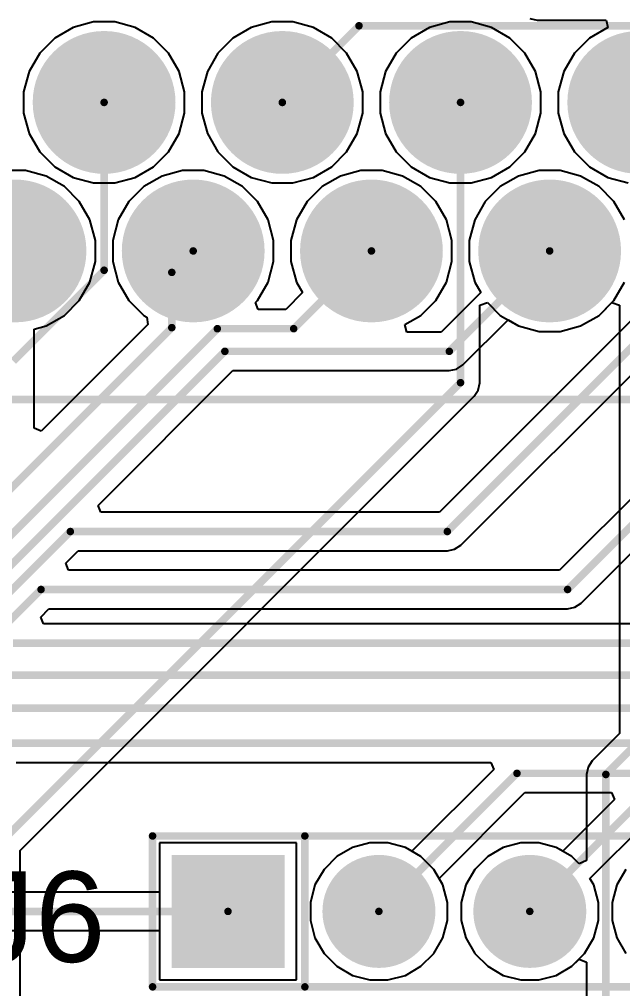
# Model space of a CAD drawing. Header units: millimetres. Extents: x 1 to 134, y -1 to 87.
# Drawn here: x 56.37 to 66.53, y 56.78 to 73.09 of the extents above; entities that cross this region are included whole.
import ezdxf

# ---------------------------------------------------------------- set-up
doc = ezdxf.new("R2010")
doc.units = ezdxf.units.MM
for name, color, linetype in [('BottomLayer', 5, 'Continuous'), ('BottomSolder', 6, 'Continuous'), ('MultiLayer', 9, 'Continuous'), ('PadHoleLayer', 156, 'Continuous'), ('TopLayer', 1, 'Continuous'), ('TopOverlay', 2, 'Continuous'), ('TopSolder', 216, 'Continuous')]:
    doc.layers.add(name, color=color, linetype=linetype)
doc.styles.add('Arial', font='', dxfattribs={"height": 0.2})
doc.styles.get('Arial').set_extended_font_data('Arial')

# ---------------------------------------------------------------- blocks, each defined once
blk = doc.blocks.new('6437288_3_4')
at = {"layer": 'BottomLayer'}
h = blk.add_hatch(color=5, dxfattribs=at)
edge = h.paths.add_edge_path()
edge.add_arc((-22.25, 7.25), 1.1, 0, 360)
h = blk.add_hatch(color=5, dxfattribs=at)
edge = h.paths.add_edge_path()
edge.add_arc((-19.25, 7.25), 1.1, 0, 360)
h = blk.add_hatch(color=5, dxfattribs=at)
edge = h.paths.add_edge_path()
edge.add_arc((-16.25, 7.25), 1.1, 0, 360)
h = blk.add_hatch(color=5, dxfattribs=at)
edge = h.paths.add_edge_path()
edge.add_arc((-13.25, 7.25), 1.1, 0, 360)
h = blk.add_hatch(color=5, dxfattribs=at)
edge = h.paths.add_edge_path()
edge.add_arc((-23.75, 4.75), 1.1, 0, 360)
h = blk.add_hatch(color=5, dxfattribs=at)
edge = h.paths.add_edge_path()
edge.add_arc((-20.75, 4.75), 1.1, 0, 360)
h = blk.add_hatch(color=5, dxfattribs=at)
edge = h.paths.add_edge_path()
edge.add_arc((-17.75, 4.75), 1.1, 0, 360)
h = blk.add_hatch(color=5, dxfattribs=at)
edge = h.paths.add_edge_path()
edge.add_arc((-14.75, 4.75), 1.1, 0, 360)
at = {"layer": 'BottomSolder'}
h = blk.add_hatch(color=6, dxfattribs=at)
edge = h.paths.add_edge_path()
edge.add_arc((-22.25, 7.25), 1.202, 0, 360)
h = blk.add_hatch(color=6, dxfattribs=at)
edge = h.paths.add_edge_path()
edge.add_arc((-19.25, 7.25), 1.202, 0, 360)
h = blk.add_hatch(color=6, dxfattribs=at)
edge = h.paths.add_edge_path()
edge.add_arc((-16.25, 7.25), 1.202, 0, 360)
h = blk.add_hatch(color=6, dxfattribs=at)
edge = h.paths.add_edge_path()
edge.add_arc((-13.25, 7.25), 1.202, 0, 360)
h = blk.add_hatch(color=6, dxfattribs=at)
edge = h.paths.add_edge_path()
edge.add_arc((-23.75, 4.75), 1.202, 0, 360)
h = blk.add_hatch(color=6, dxfattribs=at)
edge = h.paths.add_edge_path()
edge.add_arc((-20.75, 4.75), 1.202, 0, 360)
h = blk.add_hatch(color=6, dxfattribs=at)
edge = h.paths.add_edge_path()
edge.add_arc((-17.75, 4.75), 1.202, 0, 360)
h = blk.add_hatch(color=6, dxfattribs=at)
edge = h.paths.add_edge_path()
edge.add_arc((-14.75, 4.75), 1.202, 0, 360)
at = {"layer": 'MultiLayer'}
h = blk.add_hatch(color=9, dxfattribs=at)
edge = h.paths.add_edge_path()
edge.add_arc((-22.25, 7.25), 1.1, 0, 360)
h = blk.add_hatch(color=9, dxfattribs=at)
edge = h.paths.add_edge_path()
edge.add_arc((-19.25, 7.25), 1.1, 0, 360)
h = blk.add_hatch(color=9, dxfattribs=at)
edge = h.paths.add_edge_path()
edge.add_arc((-16.25, 7.25), 1.1, 0, 360)
h = blk.add_hatch(color=9, dxfattribs=at)
edge = h.paths.add_edge_path()
edge.add_arc((-13.25, 7.25), 1.1, 0, 360)
h = blk.add_hatch(color=9, dxfattribs=at)
edge = h.paths.add_edge_path()
edge.add_arc((-23.75, 4.75), 1.1, 0, 360)
h = blk.add_hatch(color=9, dxfattribs=at)
edge = h.paths.add_edge_path()
edge.add_arc((-20.75, 4.75), 1.1, 0, 360)
h = blk.add_hatch(color=9, dxfattribs=at)
edge = h.paths.add_edge_path()
edge.add_arc((-17.75, 4.75), 1.1, 0, 360)
h = blk.add_hatch(color=9, dxfattribs=at)
edge = h.paths.add_edge_path()
edge.add_arc((-14.75, 4.75), 1.1, 0, 360)
at = {"layer": 'PadHoleLayer'}
h = blk.add_hatch(color=156, dxfattribs=at)
edge = h.paths.add_edge_path()
edge.add_arc((-22.25, 7.25), 0.65, 0, 360)
h = blk.add_hatch(color=156, dxfattribs=at)
edge = h.paths.add_edge_path()
edge.add_arc((-19.25, 7.25), 0.65, 0, 360)
h = blk.add_hatch(color=156, dxfattribs=at)
edge = h.paths.add_edge_path()
edge.add_arc((-16.25, 7.25), 0.65, 0, 360)
h = blk.add_hatch(color=156, dxfattribs=at)
edge = h.paths.add_edge_path()
edge.add_arc((-13.25, 7.25), 0.65, 0, 360)
h = blk.add_hatch(color=156, dxfattribs=at)
edge = h.paths.add_edge_path()
edge.add_arc((-23.75, 4.75), 0.65, 0, 360)
h = blk.add_hatch(color=156, dxfattribs=at)
edge = h.paths.add_edge_path()
edge.add_arc((-20.75, 4.75), 0.65, 0, 360)
h = blk.add_hatch(color=156, dxfattribs=at)
edge = h.paths.add_edge_path()
edge.add_arc((-17.75, 4.75), 0.65, 0, 360)
h = blk.add_hatch(color=156, dxfattribs=at)
edge = h.paths.add_edge_path()
edge.add_arc((-14.75, 4.75), 0.65, 0, 360)
at = {"layer": 'TopLayer'}
h = blk.add_hatch(color=1, dxfattribs=at)
edge = h.paths.add_edge_path()
edge.add_arc((-22.25, 7.25), 1.1, 0, 360)
h = blk.add_hatch(color=1, dxfattribs=at)
edge = h.paths.add_edge_path()
edge.add_arc((-19.25, 7.25), 1.1, 0, 360)
h = blk.add_hatch(color=1, dxfattribs=at)
edge = h.paths.add_edge_path()
edge.add_arc((-16.25, 7.25), 1.1, 0, 360)
h = blk.add_hatch(color=1, dxfattribs=at)
edge = h.paths.add_edge_path()
edge.add_arc((-13.25, 7.25), 1.1, 0, 360)
h = blk.add_hatch(color=1, dxfattribs=at)
edge = h.paths.add_edge_path()
edge.add_arc((-23.75, 4.75), 1.1, 0, 360)
h = blk.add_hatch(color=1, dxfattribs=at)
edge = h.paths.add_edge_path()
edge.add_arc((-20.75, 4.75), 1.1, 0, 360)
h = blk.add_hatch(color=1, dxfattribs=at)
edge = h.paths.add_edge_path()
edge.add_arc((-17.75, 4.75), 1.1, 0, 360)
h = blk.add_hatch(color=1, dxfattribs=at)
edge = h.paths.add_edge_path()
edge.add_arc((-14.75, 4.75), 1.1, 0, 360)
at = {"layer": 'TopSolder'}
h = blk.add_hatch(color=216, dxfattribs=at)
edge = h.paths.add_edge_path()
edge.add_arc((-22.25, 7.25), 1.202, 0, 360)
h = blk.add_hatch(color=216, dxfattribs=at)
edge = h.paths.add_edge_path()
edge.add_arc((-19.25, 7.25), 1.202, 0, 360)
h = blk.add_hatch(color=216, dxfattribs=at)
edge = h.paths.add_edge_path()
edge.add_arc((-16.25, 7.25), 1.202, 0, 360)
h = blk.add_hatch(color=216, dxfattribs=at)
edge = h.paths.add_edge_path()
edge.add_arc((-13.25, 7.25), 1.202, 0, 360)
h = blk.add_hatch(color=216, dxfattribs=at)
edge = h.paths.add_edge_path()
edge.add_arc((-23.75, 4.75), 1.202, 0, 360)
h = blk.add_hatch(color=216, dxfattribs=at)
edge = h.paths.add_edge_path()
edge.add_arc((-20.75, 4.75), 1.202, 0, 360)
h = blk.add_hatch(color=216, dxfattribs=at)
edge = h.paths.add_edge_path()
edge.add_arc((-17.75, 4.75), 1.202, 0, 360)
h = blk.add_hatch(color=216, dxfattribs=at)
edge = h.paths.add_edge_path()
edge.add_arc((-14.75, 4.75), 1.202, 0, 360)
at = {"layer": 'TopOverlay', "const_width": 0.127}
blk.add_lwpolyline([(32.5, 9.75), (-32.5, 9.75)], dxfattribs=at)
blk = doc.blocks.new('HDR_1_8_TH______16')
at = {"layer": 'BottomLayer'}
blk.add_hatch(color=5, dxfattribs=at).paths.add_polyline_path([(-9.79, 0.9), (-7.99, 0.9), (-7.99, -0.9), (-9.79, -0.9)])
h = blk.add_hatch(color=5, dxfattribs=at)
edge = h.paths.add_edge_path()
edge.add_arc((-6.35, 0), 0.9, 0, 360)
h = blk.add_hatch(color=5, dxfattribs=at)
edge = h.paths.add_edge_path()
edge.add_arc((-3.81, 0), 0.9, 0, 360)
at = {"layer": 'BottomSolder'}
blk.add_hatch(color=6, dxfattribs=at).paths.add_polyline_path([(-9.841, 0.951), (-7.939, 0.951), (-7.939, -0.951), (-9.841, -0.951)])
h = blk.add_hatch(color=6, dxfattribs=at)
edge = h.paths.add_edge_path()
edge.add_arc((-6.35, 0), 0.951, 0, 360)
h = blk.add_hatch(color=6, dxfattribs=at)
edge = h.paths.add_edge_path()
edge.add_arc((-3.81, 0), 0.951, 0, 360)
at = {"layer": 'MultiLayer'}
blk.add_hatch(color=9, dxfattribs=at).paths.add_polyline_path([(-9.79, 0.9), (-7.99, 0.9), (-7.99, -0.9), (-9.79, -0.9)])
h = blk.add_hatch(color=9, dxfattribs=at)
edge = h.paths.add_edge_path()
edge.add_arc((-6.35, 0), 0.9, 0, 360)
h = blk.add_hatch(color=9, dxfattribs=at)
edge = h.paths.add_edge_path()
edge.add_arc((-3.81, 0), 0.9, 0, 360)
at = {"layer": 'PadHoleLayer'}
h = blk.add_hatch(color=156, dxfattribs=at)
edge = h.paths.add_edge_path()
edge.add_arc((-8.89, 0), 0.5, 0, 360)
h = blk.add_hatch(color=156, dxfattribs=at)
edge = h.paths.add_edge_path()
edge.add_arc((-6.35, 0), 0.5, 0, 360)
h = blk.add_hatch(color=156, dxfattribs=at)
edge = h.paths.add_edge_path()
edge.add_arc((-3.81, 0), 0.5, 0, 360)
at = {"layer": 'TopLayer'}
blk.add_hatch(color=1, dxfattribs=at).paths.add_polyline_path([(-9.79, 0.9), (-7.99, 0.9), (-7.99, -0.9), (-9.79, -0.9)])
h = blk.add_hatch(color=1, dxfattribs=at)
edge = h.paths.add_edge_path()
edge.add_arc((-6.35, 0), 0.9, 0, 360)
h = blk.add_hatch(color=1, dxfattribs=at)
edge = h.paths.add_edge_path()
edge.add_arc((-3.81, 0), 0.9, 0, 360)
at = {"layer": 'TopSolder'}
blk.add_hatch(color=216, dxfattribs=at).paths.add_polyline_path([(-9.841, 0.951), (-7.939, 0.951), (-7.939, -0.951), (-9.841, -0.951)])
h = blk.add_hatch(color=216, dxfattribs=at)
edge = h.paths.add_edge_path()
edge.add_arc((-6.35, 0), 0.951, 0, 360)
h = blk.add_hatch(color=216, dxfattribs=at)
edge = h.paths.add_edge_path()
edge.add_arc((-3.81, 0), 0.951, 0, 360)
at = {"layer": 'TopOverlay', "const_width": 0.127}
for points in [[(-10.16, 1.27), (10.16, 1.27)], [(-10.16, -1.27), (-10.16, 1.27)], [(-7.596, -1.27), (-7.596, 1.27)], [(-10.16, -1.27), (10.16, -1.27)]]:
    blk.add_lwpolyline(points, dxfattribs=at)
at = {"layer": 'TopOverlay', "const_width": 0.0635}
for points in [[(-10.192, 1.27, 1), (-10.128, 1.27, 1)], [(-10.192, 1.27, 1), (-10.128, 1.27, 1)], [(-7.628, 1.27, 1), (-7.565, 1.27, 1)], [(-10.192, -1.27, 1), (-10.128, -1.27, 1)], [(-10.192, -1.27, 1), (-10.128, -1.27, 1)], [(-7.628, -1.27, 1), (-7.565, -1.27, 1)]]:
    blk.add_lwpolyline(points, format="xyb", close=True, dxfattribs=at)

msp = doc.modelspace()

# ---------------------------------------------------------------- linework, layer by layer
at = {"layer": 'BottomLayer'}
for p, q in [((64.125, 68.28), (64.252, 68.328)), ((64.125, 66.976), (64.125, 68.28)), ((64.252, 68.328), (64.469, 68.11)), ((66.132, 68.11), (66.35, 68.328)), ((66.35, 68.328), (66.477, 68.28)), ((66.477, 68.28), (66.477, 61.07)), ((64.469, 68.11), (64.778, 67.932)), ((65.823, 67.932), (66.132, 68.11)), ((64.778, 67.932), (65.123, 67.84)), ((65.479, 67.84), (65.823, 67.932)), ((65.123, 67.84), (65.479, 67.84)), ((64.1, 66.853), (64.125, 66.976)), ((56.386, 59.103), (64.03, 66.748)), ((64.03, 66.748), (64.1, 66.853)), ((66.477, 61.07), (66.018, 60.611)), ((66.018, 60.611), (65.948, 60.506)), ((65.948, 60.506), (65.923, 60.382)), ((65.923, 60.382), (65.923, 58.932)), ((61.041, 59.231), (58.733, 59.231)), ((58.733, 59.231), (58.733, 56.923)), ((61.041, 56.923), (61.041, 59.231)), ((62.275, 59.231), (61.981, 59.152)), ((62.579, 59.231), (62.275, 59.231)), ((62.872, 59.152), (62.579, 59.231)), ((64.815, 59.231), (64.521, 59.152)), ((65.119, 59.231), (64.815, 59.231)), ((65.412, 59.152), (65.119, 59.231)), ((56.386, 51.187), (56.386, 59.103)), ((61.981, 59.152), (61.718, 59)), ((63.135, 59), (62.872, 59.152)), ((64.521, 59.152), (64.258, 59)), ((65.675, 59), (65.412, 59.152)), ((61.718, 59), (61.503, 58.785)), ((63.35, 58.785), (63.135, 59)), ((64.258, 59), (64.043, 58.785)), ((65.796, 58.879), (65.675, 59)), ((65.923, 58.932), (65.796, 58.879)), ((61.503, 58.785), (61.351, 58.522)), ((63.502, 58.522), (63.35, 58.785)), ((64.043, 58.785), (63.891, 58.522)), ((61.351, 58.522), (61.273, 58.229)), ((63.581, 58.229), (63.502, 58.522)), ((63.891, 58.522), (63.813, 58.229)), ((61.273, 58.229), (61.273, 57.925)), ((63.581, 57.925), (63.581, 58.229)), ((63.813, 58.229), (63.813, 57.925)), ((61.273, 57.925), (61.351, 57.631)), ((63.502, 57.631), (63.581, 57.925)), ((63.813, 57.925), (63.891, 57.631)), ((61.351, 57.631), (61.503, 57.368)), ((63.35, 57.368), (63.502, 57.631)), ((63.891, 57.631), (64.043, 57.368)), ((61.503, 57.368), (61.718, 57.153)), ((63.135, 57.153), (63.35, 57.368)), ((64.043, 57.368), (64.258, 57.153)), ((65.675, 57.153), (65.796, 57.275)), ((65.796, 57.275), (65.923, 57.222)), ((61.718, 57.153), (61.981, 57.001)), ((62.872, 57.001), (63.135, 57.153)), ((64.258, 57.153), (64.521, 57.001)), ((65.412, 57.001), (65.675, 57.153)), ((65.923, 57.222), (65.923, 50.375)), ((61.981, 57.001), (62.275, 56.923)), ((62.579, 56.923), (62.872, 57.001)), ((64.521, 57.001), (64.815, 56.923)), ((65.119, 56.923), (65.412, 57.001)), ((58.733, 56.923), (61.041, 56.923)), ((62.275, 56.923), (62.579, 56.923)), ((64.815, 56.923), (65.119, 56.923))]:
    msp.add_line(p, q, dxfattribs=at)
at = {"layer": 'BottomLayer', "const_width": 0.127}
for points in [[(60.801, 71.694), (62.091, 72.984)], [(62.091, 72.984), (74.31, 72.984)], [(57.801, 68.869), (57.801, 71.694)], [(63.801, 66.976), (63.801, 71.694)], [(56.271, 67.339), (57.801, 68.869)], [(56.062, 59.237), (63.801, 66.976)], [(66.247, 60.382), (66.801, 60.936)], [(66.247, 49.915), (66.247, 60.382)]]:
    msp.add_lwpolyline(points, dxfattribs=at)
at = {"layer": 'BottomLayer', "const_width": 0.0635}
for points in [[(62.06, 72.984, 1), (62.123, 72.984, 1)], [(62.06, 72.984, 1), (62.123, 72.984, 1)], [(57.769, 71.694, 1), (57.833, 71.694, 1)], [(60.769, 71.694, 1), (60.833, 71.694, 1)], [(63.769, 71.694, 1), (63.833, 71.694, 1)], [(57.769, 68.869, 1), (57.833, 68.869, 1)], [(57.769, 68.869, 1), (57.833, 68.869, 1)], [(63.769, 66.976, 1), (63.833, 66.976, 1)], [(63.769, 66.976, 1), (63.833, 66.976, 1)], [(66.215, 60.382, 1), (66.279, 60.382, 1)], [(66.215, 60.382, 1), (66.279, 60.382, 1)]]:
    msp.add_lwpolyline(points, format="xyb", close=True, dxfattribs=at)
at = {"layer": 'TopLayer'}
for p, q in [((64.967, 73.104), (65.091, 73.079)), ((57.278, 72.955), (56.969, 72.777)), ((57.623, 73.048), (57.278, 72.955)), ((57.979, 73.048), (57.623, 73.048)), ((58.323, 72.955), (57.979, 73.048)), ((58.632, 72.777), (58.323, 72.955)), ((60.278, 72.955), (59.969, 72.777)), ((60.623, 73.048), (60.278, 72.955)), ((60.979, 73.048), (60.623, 73.048)), ((61.323, 72.955), (60.979, 73.048)), ((61.632, 72.777), (61.323, 72.955)), ((63.278, 72.955), (62.969, 72.777)), ((63.623, 73.048), (63.278, 72.955)), ((63.979, 73.048), (63.623, 73.048)), ((64.323, 72.955), (63.979, 73.048)), ((64.632, 72.777), (64.323, 72.955)), ((65.091, 73.079), (66.25, 73.079)), ((66.278, 72.955), (65.969, 72.777)), ((66.25, 73.079), (66.278, 72.955)), ((56.969, 72.777), (56.717, 72.525)), ((58.884, 72.525), (58.632, 72.777)), ((59.969, 72.777), (59.717, 72.525)), ((61.884, 72.525), (61.632, 72.777)), ((62.969, 72.777), (62.717, 72.525)), ((64.884, 72.525), (64.632, 72.777)), ((65.969, 72.777), (65.717, 72.525)), ((56.717, 72.525), (56.539, 72.216)), ((59.063, 72.216), (58.884, 72.525)), ((59.717, 72.525), (59.539, 72.216)), ((62.063, 72.216), (61.884, 72.525)), ((62.717, 72.525), (62.539, 72.216)), ((65.063, 72.216), (64.884, 72.525)), ((65.717, 72.525), (65.539, 72.216)), ((56.539, 72.216), (56.447, 71.872)), ((59.155, 71.872), (59.063, 72.216)), ((59.539, 72.216), (59.447, 71.872)), ((62.155, 71.872), (62.063, 72.216)), ((62.539, 72.216), (62.447, 71.872)), ((65.155, 71.872), (65.063, 72.216)), ((65.539, 72.216), (65.447, 71.872)), ((56.447, 71.872), (56.447, 71.515)), ((59.155, 71.515), (59.155, 71.872)), ((59.447, 71.872), (59.447, 71.515)), ((62.155, 71.515), (62.155, 71.872)), ((62.447, 71.872), (62.447, 71.515)), ((65.155, 71.515), (65.155, 71.872)), ((65.447, 71.872), (65.447, 71.515)), ((56.447, 71.515), (56.539, 71.171)), ((59.063, 71.171), (59.155, 71.515)), ((59.447, 71.515), (59.539, 71.171)), ((62.063, 71.171), (62.155, 71.515)), ((62.447, 71.515), (62.539, 71.171)), ((65.063, 71.171), (65.155, 71.515)), ((65.447, 71.515), (65.539, 71.171)), ((56.539, 71.171), (56.717, 70.862)), ((58.884, 70.862), (59.063, 71.171)), ((59.539, 71.171), (59.717, 70.862)), ((61.884, 70.862), (62.063, 71.171)), ((62.539, 71.171), (62.717, 70.862)), ((64.884, 70.862), (65.063, 71.171)), ((65.539, 71.171), (65.717, 70.862)), ((56.717, 70.862), (56.969, 70.61)), ((58.632, 70.61), (58.884, 70.862)), ((59.717, 70.862), (59.969, 70.61)), ((61.632, 70.61), (61.884, 70.862)), ((62.717, 70.862), (62.969, 70.61)), ((64.632, 70.61), (64.884, 70.862)), ((65.717, 70.862), (65.969, 70.61)), ((56.479, 70.548), (56.123, 70.548)), ((56.823, 70.455), (56.479, 70.548)), ((56.969, 70.61), (57.278, 70.432)), ((58.323, 70.432), (58.632, 70.61)), ((59.123, 70.548), (58.778, 70.455)), ((59.479, 70.548), (59.123, 70.548)), ((59.823, 70.455), (59.479, 70.548)), ((59.969, 70.61), (60.278, 70.432)), ((61.323, 70.432), (61.632, 70.61)), ((62.123, 70.548), (61.778, 70.455)), ((62.479, 70.548), (62.123, 70.548)), ((62.823, 70.455), (62.479, 70.548)), ((62.969, 70.61), (63.278, 70.432)), ((64.323, 70.432), (64.632, 70.61)), ((65.123, 70.548), (64.778, 70.455)), ((65.479, 70.548), (65.123, 70.548)), ((65.823, 70.455), (65.479, 70.548)), ((65.969, 70.61), (66.278, 70.432)), ((57.132, 70.277), (56.823, 70.455)), ((57.278, 70.432), (57.623, 70.34)), ((57.623, 70.34), (57.979, 70.34)), ((57.979, 70.34), (58.323, 70.432)), ((58.778, 70.455), (58.469, 70.277)), ((60.132, 70.277), (59.823, 70.455)), ((60.278, 70.432), (60.623, 70.34)), ((60.623, 70.34), (60.979, 70.34)), ((60.979, 70.34), (61.323, 70.432)), ((61.778, 70.455), (61.469, 70.277)), ((63.132, 70.277), (62.823, 70.455)), ((63.278, 70.432), (63.623, 70.34)), ((63.623, 70.34), (63.979, 70.34)), ((63.979, 70.34), (64.323, 70.432)), ((64.778, 70.455), (64.469, 70.277)), ((66.132, 70.277), (65.823, 70.455)), ((66.278, 70.432), (66.623, 70.34)), ((57.384, 70.025), (57.132, 70.277)), ((58.469, 70.277), (58.217, 70.025)), ((60.384, 70.025), (60.132, 70.277)), ((61.469, 70.277), (61.217, 70.025)), ((63.384, 70.025), (63.132, 70.277)), ((64.469, 70.277), (64.217, 70.025)), ((66.384, 70.025), (66.132, 70.277)), ((57.563, 69.716), (57.384, 70.025)), ((58.217, 70.025), (58.039, 69.716)), ((60.563, 69.716), (60.384, 70.025)), ((61.217, 70.025), (61.039, 69.716)), ((63.563, 69.716), (63.384, 70.025)), ((64.217, 70.025), (64.039, 69.716)), ((66.563, 69.716), (66.384, 70.025)), ((57.655, 69.372), (57.563, 69.716)), ((58.039, 69.716), (57.947, 69.372)), ((60.655, 69.372), (60.563, 69.716)), ((61.039, 69.716), (60.947, 69.372)), ((63.655, 69.372), (63.563, 69.716)), ((64.039, 69.716), (63.947, 69.372)), ((57.655, 69.015), (57.655, 69.372)), ((57.947, 69.372), (57.947, 69.015)), ((60.655, 69.015), (60.655, 69.372)), ((60.947, 69.372), (60.947, 69.015)), ((63.655, 69.015), (63.655, 69.372)), ((63.947, 69.372), (63.947, 69.015)), ((57.563, 68.671), (57.655, 69.015)), ((57.947, 69.015), (58.039, 68.671)), ((60.563, 68.671), (60.655, 69.015)), ((60.947, 69.015), (61.039, 68.671)), ((63.563, 68.671), (63.655, 69.015)), ((63.947, 69.015), (64.039, 68.671)), ((57.384, 68.362), (57.563, 68.671)), ((58.039, 68.671), (58.217, 68.362)), ((60.384, 68.362), (60.563, 68.671)), ((61.039, 68.671), (61.142, 68.493)), ((63.384, 68.362), (63.563, 68.671)), ((64.039, 68.671), (64.142, 68.493)), ((66.384, 68.362), (66.563, 68.671)), ((57.132, 68.11), (57.384, 68.362)), ((58.217, 68.362), (58.469, 68.11)), ((60.348, 68.326), (60.384, 68.362)), ((61.142, 68.493), (60.858, 68.209)), ((63.132, 68.11), (63.384, 68.362)), ((67.142, 68.493), (63.444, 64.795)), ((64.142, 68.493), (63.477, 67.828)), ((66.132, 68.11), (66.384, 68.362)), ((60.397, 68.209), (60.348, 68.326)), ((60.858, 68.209), (60.397, 68.209)), ((69.947, 68.297), (65.469, 63.819)), ((56.823, 67.932), (57.132, 68.11)), ((58.469, 68.11), (58.519, 68.082)), ((58.519, 68.082), (58.535, 67.956)), ((62.864, 67.955), (63.132, 68.11)), ((63.807, 64.242), (67.6, 68.035)), ((63.84, 67.275), (64.6, 68.035)), ((64.6, 68.035), (64.778, 67.932)), ((65.823, 67.932), (66.132, 68.11)), ((56.625, 67.879), (56.823, 67.932)), ((56.625, 66.211), (56.625, 67.879)), ((58.535, 67.956), (56.742, 66.162)), ((62.898, 67.828), (62.864, 67.955)), ((64.778, 67.932), (65.123, 67.84)), ((65.479, 67.84), (65.823, 67.932)), ((63.477, 67.828), (62.898, 67.828)), ((65.123, 67.84), (65.479, 67.84)), ((65.832, 63.267), (70.405, 67.84)), ((63.735, 67.205), (63.84, 67.275)), ((57.7, 64.912), (59.968, 67.181)), ((59.968, 67.181), (63.612, 67.181)), ((63.612, 67.181), (63.735, 67.205)), ((56.742, 66.162), (56.625, 66.211)), ((57.748, 64.795), (57.7, 64.912)), ((63.444, 64.795), (57.748, 64.795)), ((57.156, 63.937), (57.367, 64.148)), ((57.367, 64.148), (63.579, 64.148)), ((63.579, 64.148), (63.702, 64.172)), ((63.702, 64.172), (63.807, 64.242)), ((57.204, 63.819), (57.156, 63.937)), ((65.469, 63.819), (57.204, 63.819)), ((56.734, 63.032), (56.873, 63.172)), ((56.873, 63.172), (65.603, 63.172)), ((65.603, 63.172), (65.727, 63.196)), ((65.727, 63.196), (65.832, 63.267)), ((56.782, 62.915), (56.734, 63.032)), ((71.402, 62.915), (56.782, 62.915)), ((56.319, 60.585), (64.312, 60.585)), ((64.312, 60.585), (64.36, 60.468)), ((64.36, 60.468), (62.981, 59.089)), ((63.439, 58.631), (64.885, 60.077)), ((64.885, 60.077), (66.344, 60.077)), ((66.344, 60.077), (66.392, 59.96)), ((66.392, 59.96), (65.521, 59.089)), ((65.979, 58.631), (67.006, 59.658)), ((61.041, 59.231), (58.733, 59.231)), ((58.733, 59.231), (58.733, 58.401)), ((61.041, 56.923), (61.041, 59.231)), ((62.275, 59.231), (61.981, 59.152)), ((62.579, 59.231), (62.275, 59.231)), ((62.872, 59.152), (62.579, 59.231)), ((64.815, 59.231), (64.521, 59.152)), ((65.119, 59.231), (64.815, 59.231)), ((65.412, 59.152), (65.119, 59.231)), ((61.981, 59.152), (61.718, 59)), ((62.981, 59.089), (62.872, 59.152)), ((64.521, 59.152), (64.258, 59)), ((65.521, 59.089), (65.412, 59.152)), ((61.718, 59), (61.503, 58.785)), ((64.258, 59), (64.043, 58.785)), ((61.503, 58.785), (61.351, 58.522)), ((64.043, 58.785), (63.891, 58.522)), ((66.583, 58.785), (66.431, 58.522)), ((63.502, 58.522), (63.439, 58.631)), ((66.042, 58.522), (65.979, 58.631)), ((61.351, 58.522), (61.273, 58.229)), ((63.581, 58.229), (63.502, 58.522)), ((63.891, 58.522), (63.813, 58.229)), ((66.121, 58.229), (66.042, 58.522)), ((66.431, 58.522), (66.353, 58.229)), ((58.733, 58.401), (54.3, 58.401)), ((61.273, 58.229), (61.273, 57.925)), ((63.581, 57.925), (63.581, 58.229)), ((63.813, 58.229), (63.813, 57.925)), ((66.121, 57.925), (66.121, 58.229)), ((66.353, 58.229), (66.353, 57.925)), ((61.273, 57.925), (61.351, 57.631)), ((63.502, 57.631), (63.581, 57.925)), ((63.813, 57.925), (63.891, 57.631)), ((66.042, 57.631), (66.121, 57.925)), ((66.353, 57.925), (66.431, 57.631)), ((53.944, 57.753), (58.733, 57.753)), ((58.733, 57.753), (58.733, 56.923)), ((61.351, 57.631), (61.503, 57.368)), ((63.35, 57.368), (63.502, 57.631)), ((63.891, 57.631), (64.043, 57.368)), ((65.89, 57.368), (66.042, 57.631)), ((66.431, 57.631), (66.583, 57.368)), ((61.503, 57.368), (61.718, 57.153)), ((63.135, 57.153), (63.35, 57.368)), ((64.043, 57.368), (64.258, 57.153)), ((65.675, 57.153), (65.89, 57.368)), ((61.718, 57.153), (61.981, 57.001)), ((62.872, 57.001), (63.135, 57.153)), ((64.258, 57.153), (64.521, 57.001)), ((65.412, 57.001), (65.675, 57.153)), ((61.981, 57.001), (62.275, 56.923)), ((62.579, 56.923), (62.872, 57.001)), ((64.521, 57.001), (64.815, 56.923)), ((65.119, 56.923), (65.412, 57.001)), ((58.733, 56.923), (61.041, 56.923)), ((62.275, 56.923), (62.579, 56.923)), ((64.815, 56.923), (65.119, 56.923))]:
    msp.add_line(p, q, dxfattribs=at)
at = {"layer": 'TopLayer', "const_width": 0.127}
for points in [[(58.941, 68.833), (59.301, 69.194)], [(60.993, 67.885), (62.301, 69.194)], [(63.579, 64.471), (68.301, 69.194)], [(63.612, 67.504), (65.301, 69.194)], [(65.603, 63.496), (71.301, 69.194)], [(58.941, 67.903), (58.941, 68.833)], [(23.215, 31.394), (59.707, 67.885)], [(25.556, 34.519), (58.941, 67.903)], [(59.707, 67.885), (60.993, 67.885)], [(23.679, 31.35), (59.834, 67.504)], [(59.834, 67.504), (63.612, 67.504)], [(26.647, 33.886), (57.233, 64.471)], [(57.233, 64.471), (63.579, 64.471)], [(30.104, 36.86), (56.739, 63.496)], [(56.739, 63.496), (65.603, 63.496)], [(56.265, 62.591), (71.536, 62.591)], [(56.198, 62.052), (71.683, 62.052)], [(56.163, 61.497), (71.945, 61.497)], [(56.185, 60.909), (72.08, 60.909)], [(62.427, 58.077), (64.751, 60.401)], [(64.751, 60.401), (109.126, 60.401)], [(64.967, 58.077), (66.872, 59.982)], [(53.81, 58.077), (59.887, 58.077)]]:
    msp.add_lwpolyline(points, dxfattribs=at)
at = {"layer": 'TopLayer', "const_width": 0.0635}
for points in [[(59.269, 69.194, 1), (59.333, 69.194, 1)], [(62.269, 69.194, 1), (62.333, 69.194, 1)], [(65.269, 69.194, 1), (65.333, 69.194, 1)], [(58.909, 68.833, 1), (58.972, 68.833, 1)], [(58.909, 68.833, 1), (58.972, 68.833, 1)], [(58.909, 67.903, 1), (58.972, 67.903, 1)], [(58.909, 67.903, 1), (58.972, 67.903, 1)], [(59.675, 67.885, 1), (59.739, 67.885, 1)], [(59.675, 67.885, 1), (59.739, 67.885, 1)], [(60.961, 67.885, 1), (61.024, 67.885, 1)], [(60.961, 67.885, 1), (61.024, 67.885, 1)], [(59.802, 67.504, 1), (59.866, 67.504, 1)], [(59.802, 67.504, 1), (59.866, 67.504, 1)], [(63.58, 67.504, 1), (63.643, 67.504, 1)], [(63.58, 67.504, 1), (63.643, 67.504, 1)], [(57.201, 64.471, 1), (57.264, 64.471, 1)], [(57.201, 64.471, 1), (57.264, 64.471, 1)], [(63.547, 64.471, 1), (63.61, 64.471, 1)], [(63.547, 64.471, 1), (63.61, 64.471, 1)], [(56.708, 63.496, 1), (56.771, 63.496, 1)], [(56.708, 63.496, 1), (56.771, 63.496, 1)], [(65.571, 63.496, 1), (65.635, 63.496, 1)], [(65.571, 63.496, 1), (65.635, 63.496, 1)], [(64.719, 60.401, 1), (64.783, 60.401, 1)], [(64.719, 60.401, 1), (64.783, 60.401, 1)], [(59.855, 58.077, 1), (59.918, 58.077, 1)], [(62.395, 58.077, 1), (62.458, 58.077, 1)], [(64.935, 58.077, 1), (64.998, 58.077, 1)]]:
    msp.add_lwpolyline(points, format="xyb", close=True, dxfattribs=at)

# ---------------------------------------------------------------- block references
at = {"rotation": 180}
msp.add_blockref('6437288_3_4', (43.051, 76.444), dxfattribs=at)
msp.add_blockref('HDR_1_8_TH______16', (68.777, 58.077))

# ---------------------------------------------------------------- texts
at = {"layer": 'TopOverlay', "style": 'Arial'}
msp.add_text('J6', height=1.524, dxfattribs=at).set_placement((55.576, 57.226))

doc.saveas('drawing.dxf')
